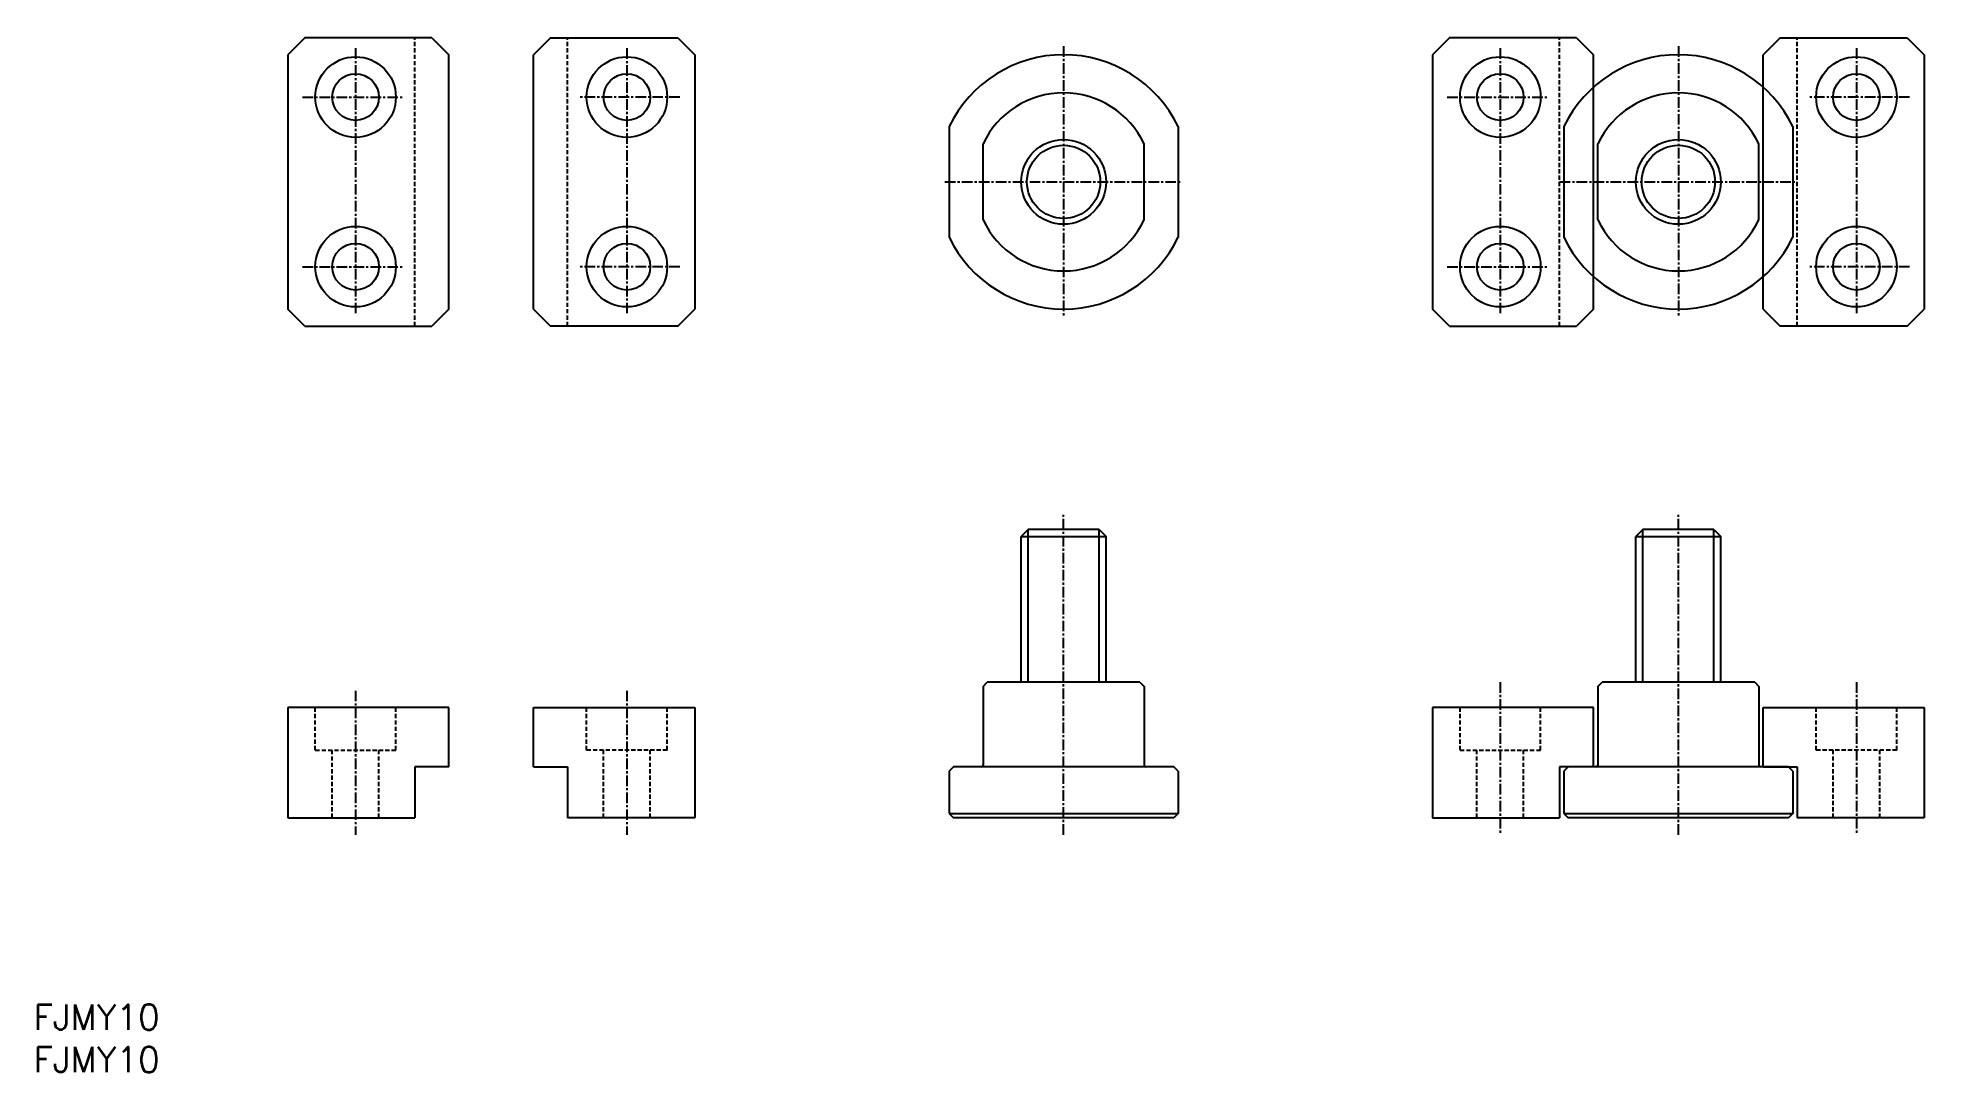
# Model space of a CAD drawing. Extents: x 1 to 223, y 0 to 122.
import ezdxf

# ---------------------------------------------------------------- set-up
doc = ezdxf.new("R2010")
doc.units = 0
doc.linetypes.add('CENTER', pattern=[2, 1.25, -0.25, 0.25, -0.25])
doc.linetypes.add('DASHED', pattern=[0.75, 0.5, -0.25])
doc.layers.get('0').update_dxf_attribs({"linetype": 'CONTINUOUS'})
doc.layers.add('CENTER', color=1, linetype='CENTER')
doc.styles.get("Standard").update_dxf_attribs({"font": 'txt.shx'})

# ---------------------------------------------------------------- blocks, each defined once
blk = doc.blocks.new('*U22')
at = {"color": 7, "linetype": 'CONTINUOUS'}
blk.add_text('FJMY10', height=3, dxfattribs=at).set_placement((0, 0))
blk = doc.blocks.new('*U23')
at = {"color": 7, "linetype": 'CONTINUOUS'}
blk.add_text('FJMY10', height=3, dxfattribs=at).set_placement((0, 5))

msp = doc.modelspace()

# ---------------------------------------------------------------- linework, layer by layer
at = {"color": 7, "linetype": 'CONTINUOUS'}
for p, q in [((32, 122), (30, 120)), ((47, 122), (32, 122)), ((47, 122), (49, 120)), ((61, 122), (59, 120)), ((61, 122), (76, 122)), ((76, 122), (78, 120)), ((167, 122), (165, 120)), ((182, 122), (167, 122)), ((182, 122), (184, 120)), ((206, 122), (204, 120)), ((206, 122), (221, 122)), ((221, 122), (223, 120)), ((30, 120), (30, 90)), ((49, 90), (49, 120)), ((59, 90), (59, 120)), ((78, 120), (78, 90)), ((165, 120), (165, 90)), ((184, 90), (184, 120)), ((204, 90), (204, 120)), ((223, 120), (223, 90)), ((108, 111.54), (108, 98.46)), ((135, 111.54), (135, 98.46)), ((180.5, 111.54), (180.5, 98.46)), ((207.5, 111.54), (207.5, 98.46)), ((112, 100.53), (112, 109.47)), ((131, 100.53), (131, 109.47)), ((184.5, 100.53), (184.5, 109.47)), ((203.5, 100.53), (203.5, 109.47)), ((32, 88), (30, 90)), ((49, 90), (47, 88)), ((59, 90), (61, 88)), ((76, 88), (78, 90)), ((167, 88), (165, 90)), ((184, 90), (182, 88)), ((204, 90), (206, 88)), ((221, 88), (223, 90)), ((32, 88), (47, 88)), ((76, 88), (61, 88)), ((167, 88), (182, 88)), ((221, 88), (206, 88)), ((117.31, 64), (116.5, 63.19)), ((116.5, 46), (116.5, 63.19)), ((116.5, 63.19), (126.5, 63.19)), ((125.69, 64), (117.31, 64)), ((125.69, 64), (126.5, 63.19)), ((126.5, 46), (126.5, 63.19)), ((189.81, 64), (189, 63.19)), ((189, 46), (189, 63.19)), ((189, 63.19), (199, 63.19)), ((198.19, 64), (189.81, 64)), ((198.19, 64), (199, 63.19)), ((199, 46), (199, 63.19)), ((112, 45.5), (112.5, 46)), ((112, 45.5), (112, 36.2)), ((130.5, 46), (112.5, 46)), ((130.5, 46), (131, 45.5)), ((131, 45.5), (131, 36.2)), ((184.5, 45.5), (185, 46)), ((184.5, 45.5), (184.5, 36.2)), ((203, 46), (185, 46)), ((203, 46), (203.5, 45.5)), ((203.5, 45.5), (203.5, 36.2)), ((49, 43), (30, 43)), ((30, 43), (30, 30)), ((49, 36), (49, 43)), ((59, 36), (59, 43)), ((59, 43), (78, 43)), ((78, 43), (78, 30)), ((184, 43), (165, 43)), ((165, 43), (165, 30)), ((184, 36), (184, 43)), ((204, 36), (204, 43)), ((204, 43), (223, 43)), ((223, 43), (223, 30)), ((45, 36), (45, 30)), ((49, 36), (45, 36)), ((59, 36), (63, 36)), ((63, 36), (63, 30)), ((108.5, 36), (108, 35.5)), ((134.5, 36), (108.5, 36)), ((135, 35.5), (134.5, 36)), ((180, 36), (180, 30)), ((184, 36), (180, 36)), ((181, 36), (180.5, 35.5)), ((207, 36), (181, 36)), ((204, 36), (208, 36)), ((207.5, 35.5), (207, 36)), ((208, 36), (208, 30)), ((108, 35.5), (108, 30.5)), ((135, 35.5), (135, 30.5)), ((180.5, 35.5), (180.5, 30.5)), ((207.5, 35.5), (207.5, 30.5)), ((30, 30), (45, 30)), ((78, 30), (63, 30)), ((108, 30.5), (108.5, 30)), ((108, 30.5), (135, 30.5)), ((134.5, 30), (108.5, 30)), ((135, 30.5), (134.5, 30)), ((165, 30), (180, 30)), ((180.5, 30.5), (181, 30)), ((180.5, 30.5), (207.5, 30.5)), ((207, 30), (181, 30)), ((207.5, 30.5), (207, 30)), ((223, 30), (208, 30))]:
    msp.add_line(p, q, dxfattribs=at)
at = {"color": 3, "linetype": 'DASHED'}
for p, q in [((45, 88), (45, 122)), ((63, 88), (63, 122)), ((180, 88), (180, 122)), ((208, 88), (208, 122)), ((33.25, 38), (33.25, 43)), ((42.75, 38), (42.75, 43)), ((65.25, 38), (65.25, 43)), ((74.75, 38), (74.75, 43)), ((168.25, 38), (168.25, 43)), ((177.75, 38), (177.75, 43)), ((210.25, 38), (210.25, 43)), ((219.75, 38), (219.75, 43)), ((33.25, 38), (42.75, 38)), ((35.25, 30), (35.25, 38)), ((40.75, 30), (40.75, 38)), ((74.75, 38), (65.25, 38)), ((67.25, 30), (67.25, 38)), ((72.75, 30), (72.75, 38)), ((168.25, 38), (177.75, 38)), ((170.25, 30), (170.25, 38)), ((175.75, 30), (175.75, 38)), ((219.75, 38), (210.25, 38)), ((212.25, 30), (212.25, 38)), ((217.75, 30), (217.75, 38))]:
    msp.add_line(p, q, dxfattribs=at)
at = {"color": 3, "linetype": 'CONTINUOUS'}
for p, q in [((117.31, 46), (117.31, 64)), ((125.69, 46), (125.69, 64)), ((189.81, 46), (189.81, 64)), ((198.19, 46), (198.19, 64))]:
    msp.add_line(p, q, dxfattribs=at)
at = {"color": 7, "linetype": 'CONTINUOUS'}
for centre, radius in [((38, 115), 4.75), ((70, 115), 4.75), ((173, 115), 4.75), ((215, 115), 4.75), ((38, 115), 2.75), ((70, 115), 2.75), ((173, 115), 2.75), ((215, 115), 2.75), ((121.5, 105), 4.32), ((194, 105), 4.32), ((38, 95), 4.75), ((70, 95), 4.75), ((173, 95), 4.75), ((215, 95), 4.75), ((38, 95), 2.75), ((70, 95), 2.75), ((173, 95), 2.75), ((215, 95), 2.75)]:
    msp.add_circle(centre, radius, dxfattribs=at)
at = {"color": 3, "linetype": 'CONTINUOUS'}
for centre in [(121.5, 105), (194, 105)]:
    msp.add_circle(centre, 5, dxfattribs=at)
at = {"color": 7, "linetype": 'CONTINUOUS'}
for centre, radius, start, end in [((121.5, 105), 15, 25.8419, 154.1581), ((194, 105), 15, 25.8419, 154.1581), ((121.5, 105), 10.5, 25.2088, 154.7912), ((194, 105), 10.5, 25.2088, 154.7912), ((121.5, 105), 10.5, 205.2088, 334.7912), ((194, 105), 10.5, 205.2088, 334.7912), ((121.5, 105), 15, 205.8419, 334.1581), ((194, 105), 15, 205.8419, 334.1581), ((111.8, 36.2), 0.2, 270, 0), ((131.2, 36.2), 0.2, 180, 270), ((184.3, 36.2), 0.2, 270, 0), ((203.7, 36.2), 0.2, 180, 270)]:
    msp.add_arc(centre, radius, start, end, dxfattribs=at)
at = {"layer": 'CENTER', "color": 1, "linetype": 'CENTER'}
for p, q in [((38, 120.75), (38, 89.25)), ((70, 120.75), (70, 89.25)), ((121.5, 121), (121.5, 89)), ((173, 120.75), (173, 89.25)), ((194, 121), (194, 89)), ((215, 120.75), (215, 89.25)), ((31.75, 115), (43.75, 115)), ((76.25, 115), (64.25, 115)), ((166.75, 115), (178.75, 115)), ((221.25, 115), (209.25, 115)), ((107.5, 105), (135.5, 105)), ((180, 105), (208, 105)), ((31.75, 95), (43.75, 95)), ((76.25, 95), (64.25, 95)), ((166.75, 95), (178.75, 95)), ((221.25, 95), (209.25, 95)), ((121.5, 28), (121.5, 66)), ((194, 28), (194, 66)), ((38, 45), (38, 28)), ((70, 45), (70, 28)), ((173, 46), (173, 28)), ((215, 46), (215, 28))]:
    msp.add_line(p, q, dxfattribs=at)

# ---------------------------------------------------------------- block references
at = {"color": 7, "linetype": 'CONTINUOUS'}
for name in ['*U23', '*U22']:
    msp.add_blockref(name, (0, 0), dxfattribs=at)

doc.saveas('drawing.dxf')
